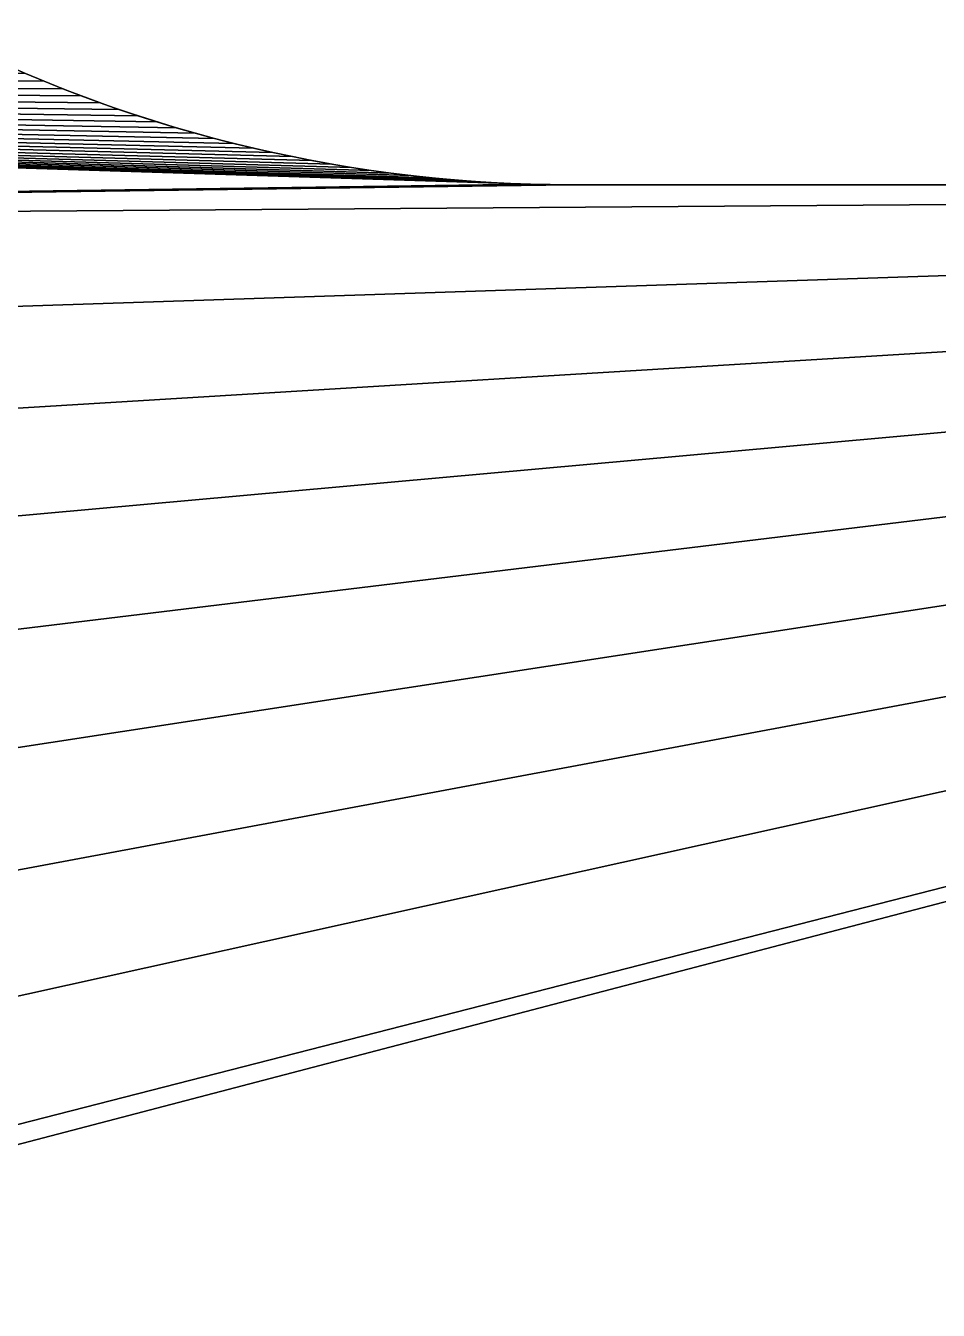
# Model space of a CAD drawing. Header units: millimetres. Extents: x 2854 to 3045, y 1707 to 1839.
# Drawn here: x 3039.053 to 3040.226, y 1750.314 to 1751.964 of the extents above; entities that cross this region are included whole.
import ezdxf

# ---------------------------------------------------------------- set-up
doc = ezdxf.new("R2010")
doc.units = ezdxf.units.MM

# ---------------------------------------------------------------- blocks, each defined once
blk = doc.blocks.new('Mastil_1')
for p, q in [((11.1428, -0.3414, 10), (11.1428, -0.3414)), ((11.1329, -0.3651, 10), (11.1329, -0.3651)), ((11.1233, -0.389, 10), (11.1233, -0.389)), ((11.1141, -0.4129, 10), (11.1141, -0.4129)), ((11.1053, -0.437, 10), (11.1053, -0.437)), ((11.0968, -0.4612, 10), (11.0968, -0.4612)), ((11.0886, -0.4856, 10), (11.0886, -0.4856)), ((11.0733, -0.5346, 10), (11.0733, -0.5346)), ((11.0662, -0.5593, 10), (11.0662, -0.5593)), ((11.0595, -0.584, 10), (11.0595, -0.584)), ((11.0531, -0.6089, 10), (11.0531, -0.6089)), ((11.047, -0.6339, 10), (11.047, -0.6339)), ((11.0414, -0.6589, 10), (11.0414, -0.6589)), ((11.0361, -0.684, 10), (11.0361, -0.684)), ((11.0311, -0.7092, 10), (11.0311, -0.7092)), ((11.0265, -0.7345, 10), (11.0265, -0.7345)), ((11.0223, -0.7598, 10), (11.0223, -0.7598)), ((11.0184, -0.7852, 10), (11.0184, -0.7852)), ((11.0149, -0.8106, 10), (11.0149, -0.8106)), ((11.0118, -0.8361, 10), (11.0118, -0.8361)), ((11.009, -0.8616, 10), (11.009, -0.8616)), ((11.0066, -0.8872, 10), (11.0066, -0.8872)), ((11.0046, -0.9128, 10), (11.0046, -0.9128)), ((11.003, -0.9384, 10), (11.003, -0.9384)), ((11.0017, -0.964, 10), (11.0017, -0.964)), ((11.0007, -0.9897, 10), (11.0007, -0.9897)), ((11.0002, -1.0153, 10), (11.0002, -1.0153)), ((11, -1.041, 10), (11, -1.041))]:
    blk.add_line(p, q)
at = {"color": 250, "true_color": 0x1e1e1e}
for p, q in [((11.0808, -0.51, 10), (11.0808, -0.51)), ((11, -5.041, 10), (11, -1.041, 10)), ((11, -5.041), (11, -1.041))]:
    blk.add_line(p, q, dxfattribs=at)
at = {"color": 250, "true_color": 0x1e1e1e, "extrusion": (-3.36142e-12, 4.04637e-14, -1)}
for centre in [(-12.7852, -1.041, -10), (-12.7852, -1.041)]:
    blk.add_arc(centre, 1.7852, 0, 58.5, dxfattribs=at)
at = {"color": 250, "true_color": 0x1e1e1e}
mesh = blk.add_polyface(dxfattribs=at)
corners = [(10.9389, 3.4549, 10), (11.0007, -0.9897, 10), (11.1466, 3.6143, 10), (11.153, -0.3179, 10), (11.3457, 3.7843, 10), (11.1973, -0.2253, 10), (11.2092, -0.2025, 10), (11.2214, -0.1799, 10), (11.2339, -0.1575, 10), (11.2468, -0.1353, 10), (11.26, -0.1133, 10), (11.2735, -0.0914, 10), (11.2873, -0.0698, 10), (11.3014, -0.0484, 10), (11.3158, -0.0271, 10), (11.3306, -0.0061, 10), (11.3456, 0.0147, 10), (11.3609, 0.0353, 10), (11.5355, 3.9645, 10), (11.3766, 0.0557, 10), (11.3925, 0.0758, 10), (11.4087, 0.0957, 10), (11.4252, 0.1154, 10), (11.4419, 0.1348, 10), (11.459, 0.154, 10), (11.4763, 0.173, 10), (11.4939, 0.1917, 10), (11.5118, 0.2101, 10), (11.5299, 0.2283, 10), (11.5483, 0.2462, 10), (11.7157, 4.1543, 10), (11.5669, 0.2639, 10), (11.5858, 0.2813, 10), (11.6049, 0.2984, 10), (11.6243, 0.3152, 10), (11.6439, 0.3318, 10), (11.6638, 0.348, 10), (11.6839, 0.364, 10), (11.7042, 0.3797, 10), (11.7247, 0.3951, 10), (11.8857, 4.3534, 10), (11.7455, 0.4102, 10), (11.7665, 0.425, 10), (11.7877, 0.4395, 10), (11.8091, 0.4537, 10), (11.8307, 0.4676, 10), (11.8523, 0.4813, 10), (12, 0.5718, 10), (12.0451, 4.5611, 10), (12.3571, 0.7906, 10), (12.1934, 4.7768, 10), (12.3301, 5, 10), (12.455, 5.23, 10), (12.7023, 1.0279, 10), (12.5677, 5.4663, 10), (12.6679, 5.7082, 10), (12.7553, 5.9549, 10), (13.0346, 1.2828, 10), (12.8296, 6.2059, 10)]
mesh.append_faces([[corners[k] for k in face] for face in [(0, 1, 2), (2, 3, 4), (4, 17, 18), (18, 29, 30), (30, 39, 40), (40, 47, 48), (48, 49, 50), (50, 49, 51), (51, 49, 52), (52, 53, 54), (54, 53, 55), (55, 53, 56), (56, 57, 58)]], dxfattribs={"vtx0": -1, "vtx1": -1, "color": 250})
mesh.append_faces([[corners[k] for k in face] for face in [(4, 5, 6), (4, 6, 7), (4, 7, 8), (4, 8, 9), (4, 9, 10), (4, 10, 11), (4, 11, 12), (4, 12, 13), (4, 13, 14), (4, 14, 15), (4, 15, 16), (4, 16, 17), (18, 17, 19), (18, 19, 20), (18, 20, 21), (18, 21, 22), (18, 22, 23), (18, 23, 24), (18, 24, 25), (18, 25, 26), (18, 26, 27), (18, 27, 28), (18, 28, 29), (30, 29, 31), (30, 31, 32), (30, 32, 33), (30, 33, 34), (30, 34, 35), (30, 35, 36), (30, 36, 37), (30, 37, 38), (30, 38, 39), (40, 39, 41), (40, 41, 42), (40, 42, 43), (40, 43, 44), (40, 44, 45), (40, 45, 46), (40, 46, 47), (48, 47, 49), (52, 49, 53), (56, 53, 57)]], dxfattribs={"vtx0": -1, "vtx2": -1, "color": 250})
mesh = blk.add_polyface(dxfattribs=at)
corners = [(11.0007, -0.9897), (10.9389, 3.4549), (11.1466, 3.6143), (11.153, -0.3179), (11.3457, 3.7843), (11.1973, -0.2253), (11.2092, -0.2025), (11.2214, -0.1799), (11.2339, -0.1575), (11.2468, -0.1353), (11.26, -0.1133), (11.2735, -0.0914), (11.2873, -0.0698), (11.3014, -0.0484), (11.3158, -0.0271), (11.3306, -0.0061), (11.3456, 0.0147), (11.3609, 0.0353), (11.5355, 3.9645), (11.3766, 0.0557), (11.3925, 0.0758), (11.4087, 0.0957), (11.4252, 0.1154), (11.4419, 0.1348), (11.459, 0.154), (11.4763, 0.173), (11.4939, 0.1917), (11.5118, 0.2101), (11.5299, 0.2283), (11.5483, 0.2462), (11.7157, 4.1543), (11.5669, 0.2639), (11.5858, 0.2813), (11.6049, 0.2984), (11.6243, 0.3152), (11.6439, 0.3318), (11.6638, 0.348), (11.6839, 0.364), (11.7042, 0.3797), (11.7247, 0.3951), (11.8857, 4.3534), (11.7455, 0.4102), (11.7665, 0.425), (11.7877, 0.4395), (11.8091, 0.4537), (11.8307, 0.4676), (11.8523, 0.4813), (12, 0.5718), (12.0451, 4.5611), (12.3571, 0.7906), (12.1934, 4.7768), (12.3301, 5), (12.455, 5.23), (12.7023, 1.0279), (12.5677, 5.4663), (12.6679, 5.7082), (12.7553, 5.9549), (13.0346, 1.2828), (12.8296, 6.2059)]
mesh.append_faces([[corners[k] for k in face] for face in [(5, 4, 6), (6, 4, 7), (7, 4, 8), (8, 4, 9), (9, 4, 10), (10, 4, 11), (11, 4, 12), (12, 4, 13), (13, 4, 14), (14, 4, 15), (15, 4, 16), (16, 4, 17), (17, 18, 19), (19, 18, 20), (20, 18, 21), (21, 18, 22), (22, 18, 23), (23, 18, 24), (24, 18, 25), (25, 18, 26), (26, 18, 27), (27, 18, 28), (28, 18, 29), (29, 30, 31), (31, 30, 32), (32, 30, 33), (33, 30, 34), (34, 30, 35), (35, 30, 36), (36, 30, 37), (37, 30, 38), (38, 30, 39), (39, 40, 41), (41, 40, 42), (42, 40, 43), (43, 40, 44), (44, 40, 45), (45, 40, 46), (46, 40, 47), (47, 48, 49), (49, 52, 53), (53, 56, 57)]], dxfattribs={"vtx0": -1, "vtx1": -1, "color": 250})
mesh.append_faces([[corners[k] for k in face] for face in [(0, 1, 2), (3, 2, 4), (17, 4, 18), (29, 18, 30), (39, 30, 40), (47, 40, 48), (49, 48, 50), (49, 50, 51), (49, 51, 52), (53, 52, 54), (53, 54, 55), (53, 55, 56), (57, 56, 58)]], dxfattribs={"vtx0": -1, "vtx2": -1, "color": 250})
mesh = blk.add_polyface(dxfattribs=at)
corners = [(7, -5.041, 10), (5, -1.041, 10), (5, -5.041, 10), (5.0611, 3.4549, 10), (5.2768, 3.3066, 10), (5.5, 3.1699, 10), (5.73, 3.045, 10), (5.9663, 2.9323, 10), (6.2082, 2.8321, 10), (6.4549, 2.7447, 10), (6.7059, 2.6704, 10), (6.9604, 2.6093, 10), (7, 2.6019, 10), (11, -5.041, 10), (9, 2.6019, 10), (9, -5.041, 10), (9.0396, 2.6093, 10), (9.2941, 2.6704, 10), (9.5451, 2.7447, 10), (9.7918, 2.8321, 10), (10.0337, 2.9323, 10), (10.27, 3.045, 10), (10.5, 3.1699, 10), (10.7232, 3.3066, 10), (10.9389, 3.4549, 10), (11, -1.041, 10), (11.0002, -1.0153, 10), (11.0007, -0.9897, 10), (11.1466, 3.6143, 10), (11.0017, -0.964, 10), (11.003, -0.9384, 10), (11.0046, -0.9128, 10), (11.0066, -0.8872, 10), (11.009, -0.8616, 10), (11.0118, -0.8361, 10), (11.0149, -0.8106, 10), (11.0184, -0.7852, 10), (11.0223, -0.7598, 10), (11.0265, -0.7345, 10), (11.0311, -0.7092, 10), (11.0361, -0.684, 10), (11.0414, -0.6589, 10), (11.047, -0.6339, 10), (11.0531, -0.6089, 10), (11.0595, -0.584, 10), (11.0662, -0.5593, 10), (11.0733, -0.5346, 10), (11.0808, -0.51, 10), (11.0886, -0.4856, 10), (11.0968, -0.4612, 10), (11.1053, -0.437, 10), (11.1141, -0.4129, 10), (11.1233, -0.389, 10), (11.1329, -0.3651, 10), (11.1428, -0.3414, 10), (11.153, -0.3179, 10), (11.3457, 3.7843, 10), (11.1636, -0.2945, 10), (11.1745, -0.2713, 10), (11.1857, -0.2482, 10), (11.1973, -0.2253, 10)]
mesh.append_faces([[corners[k] for k in face] for face in [(0, 1, 2), (11, 0, 12), (13, 14, 15)]], dxfattribs={"vtx0": -1, "color": 250})
mesh.append_faces([[corners[k] for k in face] for face in [(3, 0, 4), (4, 0, 5), (5, 0, 6), (6, 0, 7), (7, 0, 8), (8, 0, 9), (9, 0, 10), (10, 0, 11), (14, 13, 16), (16, 13, 17), (17, 13, 18), (18, 13, 19), (19, 13, 20), (20, 13, 21), (21, 13, 22), (22, 13, 23), (23, 13, 24)]], dxfattribs={"vtx0": -1, "vtx1": -1, "color": 250})
mesh.append_faces([[corners[k] for k in face] for face in [(1, 0, 3)]], dxfattribs={"vtx0": -1, "vtx1": -1, "vtx2": -1, "color": 250})
mesh.append_faces([[corners[k] for k in face] for face in [(24, 13, 25), (24, 25, 26), (24, 26, 27), (28, 27, 29), (28, 29, 30), (28, 30, 31), (28, 31, 32), (28, 32, 33), (28, 33, 34), (28, 34, 35), (28, 35, 36), (28, 36, 37), (28, 37, 38), (28, 38, 39), (28, 39, 40), (28, 40, 41), (28, 41, 42), (28, 42, 43), (28, 43, 44), (28, 44, 45), (28, 45, 46), (28, 46, 47), (28, 47, 48), (28, 48, 49), (28, 49, 50), (28, 50, 51), (28, 51, 52), (28, 52, 53), (28, 53, 54), (28, 54, 55), (56, 55, 57), (56, 57, 58), (56, 58, 59), (56, 59, 60)]], dxfattribs={"vtx0": -1, "vtx2": -1, "color": 250})
mesh = blk.add_polyface(dxfattribs=at)
corners = [(10.9389, 3.4549), (11.0002, -1.0153), (11, -1.041), (11.0007, -0.9897), (11.1466, 3.6143), (11.0017, -0.964), (11.003, -0.9384), (11.0046, -0.9128), (11.0066, -0.8872), (11.009, -0.8616), (11.0118, -0.8361), (11.0149, -0.8106), (11.0184, -0.7852), (11.0223, -0.7598), (11.0265, -0.7345), (11.0311, -0.7092), (11.0361, -0.684), (11.0414, -0.6589), (11.047, -0.6339), (11.0531, -0.6089), (11.0595, -0.584), (11.0662, -0.5593), (11.0733, -0.5346), (11.0808, -0.51), (11.0886, -0.4856), (11.0968, -0.4612), (11.1053, -0.437), (11.1141, -0.4129), (11.1233, -0.389), (11.1329, -0.3651), (11.1428, -0.3414), (11.153, -0.3179), (11.3457, 3.7843), (11.1636, -0.2945), (11.1745, -0.2713), (11.1857, -0.2482), (11.1973, -0.2253), (9, 2.6019), (11, -5.041), (9, -5.041), (9.0396, 2.6093), (9.2941, 2.6704), (9.5451, 2.7447), (9.7918, 2.8321), (10.0337, 2.9323), (10.27, 3.045), (10.5, 3.1699), (10.7232, 3.3066), (5, -1.041), (7, -5.041), (5, -5.041), (5.0611, 3.4549), (5.2768, 3.3066), (5.5, 3.1699), (5.73, 3.045), (5.9663, 2.9323), (6.2082, 2.8321), (6.4549, 2.7447), (6.7059, 2.6704), (6.9604, 2.6093), (7, 2.6019)]
mesh.append_faces([[corners[k] for k in face] for face in [(37, 38, 39), (48, 49, 50), (49, 59, 60)]], dxfattribs={"vtx0": -1, "color": 250})
mesh.append_faces([[corners[k] for k in face] for face in [(1, 0, 3), (3, 4, 5), (5, 4, 6), (6, 4, 7), (7, 4, 8), (8, 4, 9), (9, 4, 10), (10, 4, 11), (11, 4, 12), (12, 4, 13), (13, 4, 14), (14, 4, 15), (15, 4, 16), (16, 4, 17), (17, 4, 18), (18, 4, 19), (19, 4, 20), (20, 4, 21), (21, 4, 22), (22, 4, 23), (23, 4, 24), (24, 4, 25), (25, 4, 26), (26, 4, 27), (27, 4, 28), (28, 4, 29), (29, 4, 30), (30, 4, 31), (31, 32, 33), (33, 32, 34), (34, 32, 35), (35, 32, 36), (38, 0, 2)]], dxfattribs={"vtx0": -1, "vtx1": -1, "color": 250})
mesh.append_faces([[corners[k] for k in face] for face in [(49, 48, 51)]], dxfattribs={"vtx0": -1, "vtx1": -1, "vtx2": -1, "color": 250})
mesh.append_faces([[corners[k] for k in face] for face in [(0, 1, 2), (38, 37, 40), (38, 40, 41), (38, 41, 42), (38, 42, 43), (38, 43, 44), (38, 44, 45), (38, 45, 46), (38, 46, 47), (38, 47, 0), (49, 51, 52), (49, 52, 53), (49, 53, 54), (49, 54, 55), (49, 55, 56), (49, 56, 57), (49, 57, 58), (49, 58, 59)]], dxfattribs={"vtx0": -1, "vtx2": -1, "color": 250})
mesh = blk.add_polyface(dxfattribs=at)
corners = [(11.1428, -0.3414), (11.153, -0.3179, 10), (11.1428, -0.3414, 10), (11.153, -0.3179)]
mesh.append_faces([[corners[k] for k in face] for face in [(0, 1, 2), (1, 0, 3)]], dxfattribs={"vtx0": -1, "color": 250})
mesh = blk.add_polyface(dxfattribs=at)
corners = [(11.1329, -0.3651), (11.1428, -0.3414, 10), (11.1329, -0.3651, 10), (11.1428, -0.3414)]
mesh.append_faces([[corners[k] for k in face] for face in [(0, 1, 2), (1, 0, 3)]], dxfattribs={"vtx0": -1, "color": 250})
mesh = blk.add_polyface(dxfattribs=at)
corners = [(11.1233, -0.389), (11.1329, -0.3651, 10), (11.1233, -0.389, 10), (11.1329, -0.3651)]
mesh.append_faces([[corners[k] for k in face] for face in [(0, 1, 2), (1, 0, 3)]], dxfattribs={"vtx0": -1, "color": 250})
mesh = blk.add_polyface(dxfattribs=at)
corners = [(11.1141, -0.4129), (11.1233, -0.389, 10), (11.1141, -0.4129, 10), (11.1233, -0.389)]
mesh.append_faces([[corners[k] for k in face] for face in [(0, 1, 2), (1, 0, 3)]], dxfattribs={"vtx0": -1, "color": 250})
mesh = blk.add_polyface(dxfattribs=at)
corners = [(11.1053, -0.437), (11.1141, -0.4129, 10), (11.1053, -0.437, 10), (11.1141, -0.4129)]
mesh.append_faces([[corners[k] for k in face] for face in [(0, 1, 2), (1, 0, 3)]], dxfattribs={"vtx0": -1, "color": 250})
mesh = blk.add_polyface(dxfattribs=at)
corners = [(11.0968, -0.4612), (11.1053, -0.437, 10), (11.0968, -0.4612, 10), (11.1053, -0.437)]
mesh.append_faces([[corners[k] for k in face] for face in [(0, 1, 2), (1, 0, 3)]], dxfattribs={"vtx0": -1, "color": 250})
mesh = blk.add_polyface(dxfattribs=at)
corners = [(11.0886, -0.4856), (11.0968, -0.4612, 10), (11.0886, -0.4856, 10), (11.0968, -0.4612)]
mesh.append_faces([[corners[k] for k in face] for face in [(0, 1, 2), (1, 0, 3)]], dxfattribs={"vtx0": -1, "color": 250})
mesh = blk.add_polyface(dxfattribs=at)
corners = [(11.0808, -0.51), (11.0886, -0.4856, 10), (11.0808, -0.51, 10), (11.0886, -0.4856)]
mesh.append_faces([[corners[k] for k in face] for face in [(0, 1, 2), (1, 0, 3)]], dxfattribs={"vtx0": -1, "color": 250})
mesh = blk.add_polyface(dxfattribs=at)
corners = [(11.0733, -0.5346), (11.0808, -0.51, 10), (11.0733, -0.5346, 10), (11.0808, -0.51)]
mesh.append_faces([[corners[k] for k in face] for face in [(0, 1, 2), (1, 0, 3)]], dxfattribs={"vtx0": -1, "color": 250})
mesh = blk.add_polyface(dxfattribs=at)
corners = [(11.0662, -0.5593), (11.0733, -0.5346, 10), (11.0662, -0.5593, 10), (11.0733, -0.5346)]
mesh.append_faces([[corners[k] for k in face] for face in [(0, 1, 2), (1, 0, 3)]], dxfattribs={"vtx0": -1, "color": 250})
mesh = blk.add_polyface(dxfattribs=at)
corners = [(11.0595, -0.584), (11.0662, -0.5593, 10), (11.0595, -0.584, 10), (11.0662, -0.5593)]
mesh.append_faces([[corners[k] for k in face] for face in [(0, 1, 2), (1, 0, 3)]], dxfattribs={"vtx0": -1, "color": 250})
mesh = blk.add_polyface(dxfattribs=at)
corners = [(11.0531, -0.6089), (11.0595, -0.584, 10), (11.0531, -0.6089, 10), (11.0595, -0.584)]
mesh.append_faces([[corners[k] for k in face] for face in [(0, 1, 2), (1, 0, 3)]], dxfattribs={"vtx0": -1, "color": 250})
mesh = blk.add_polyface(dxfattribs=at)
corners = [(11.047, -0.6339), (11.0531, -0.6089, 10), (11.047, -0.6339, 10), (11.0531, -0.6089)]
mesh.append_faces([[corners[k] for k in face] for face in [(0, 1, 2), (1, 0, 3)]], dxfattribs={"vtx0": -1, "color": 250})
mesh = blk.add_polyface(dxfattribs=at)
corners = [(11.0414, -0.6589), (11.047, -0.6339, 10), (11.0414, -0.6589, 10), (11.047, -0.6339)]
mesh.append_faces([[corners[k] for k in face] for face in [(0, 1, 2), (1, 0, 3)]], dxfattribs={"vtx0": -1, "color": 250})
mesh = blk.add_polyface(dxfattribs=at)
corners = [(11.0361, -0.684), (11.0414, -0.6589, 10), (11.0361, -0.684, 10), (11.0414, -0.6589)]
mesh.append_faces([[corners[k] for k in face] for face in [(0, 1, 2), (1, 0, 3)]], dxfattribs={"vtx0": -1, "color": 250})
mesh = blk.add_polyface(dxfattribs=at)
corners = [(11.0311, -0.7092), (11.0361, -0.684, 10), (11.0311, -0.7092, 10), (11.0361, -0.684)]
mesh.append_faces([[corners[k] for k in face] for face in [(0, 1, 2), (1, 0, 3)]], dxfattribs={"vtx0": -1, "color": 250})
mesh = blk.add_polyface(dxfattribs=at)
corners = [(11.0265, -0.7345), (11.0311, -0.7092, 10), (11.0265, -0.7345, 10), (11.0311, -0.7092)]
mesh.append_faces([[corners[k] for k in face] for face in [(0, 1, 2), (1, 0, 3)]], dxfattribs={"vtx0": -1, "color": 250})
mesh = blk.add_polyface(dxfattribs=at)
corners = [(11.0223, -0.7598), (11.0265, -0.7345, 10), (11.0223, -0.7598, 10), (11.0265, -0.7345)]
mesh.append_faces([[corners[k] for k in face] for face in [(0, 1, 2), (1, 0, 3)]], dxfattribs={"vtx0": -1, "color": 250})
mesh = blk.add_polyface(dxfattribs=at)
corners = [(11.0184, -0.7852), (11.0223, -0.7598, 10), (11.0184, -0.7852, 10), (11.0223, -0.7598)]
mesh.append_faces([[corners[k] for k in face] for face in [(0, 1, 2), (1, 0, 3)]], dxfattribs={"vtx0": -1, "color": 250})
mesh = blk.add_polyface(dxfattribs=at)
corners = [(11.0149, -0.8106), (11.0184, -0.7852, 10), (11.0149, -0.8106, 10), (11.0184, -0.7852)]
mesh.append_faces([[corners[k] for k in face] for face in [(0, 1, 2), (1, 0, 3)]], dxfattribs={"vtx0": -1, "color": 250})
mesh = blk.add_polyface(dxfattribs=at)
corners = [(11.0118, -0.8361), (11.0149, -0.8106, 10), (11.0118, -0.8361, 10), (11.0149, -0.8106)]
mesh.append_faces([[corners[k] for k in face] for face in [(0, 1, 2), (1, 0, 3)]], dxfattribs={"vtx0": -1, "color": 250})
mesh = blk.add_polyface(dxfattribs=at)
corners = [(11.009, -0.8616), (11.0118, -0.8361, 10), (11.009, -0.8616, 10), (11.0118, -0.8361)]
mesh.append_faces([[corners[k] for k in face] for face in [(0, 1, 2), (1, 0, 3)]], dxfattribs={"vtx0": -1, "color": 250})
mesh = blk.add_polyface(dxfattribs=at)
corners = [(11.0066, -0.8872), (11.009, -0.8616, 10), (11.0066, -0.8872, 10), (11.009, -0.8616)]
mesh.append_faces([[corners[k] for k in face] for face in [(0, 1, 2), (1, 0, 3)]], dxfattribs={"vtx0": -1, "color": 250})
mesh = blk.add_polyface(dxfattribs=at)
corners = [(11.0046, -0.9128), (11.0066, -0.8872, 10), (11.0046, -0.9128, 10), (11.0066, -0.8872)]
mesh.append_faces([[corners[k] for k in face] for face in [(0, 1, 2), (1, 0, 3)]], dxfattribs={"vtx0": -1, "color": 250})
mesh = blk.add_polyface(dxfattribs=at)
corners = [(11.003, -0.9384), (11.0046, -0.9128, 10), (11.003, -0.9384, 10), (11.0046, -0.9128)]
mesh.append_faces([[corners[k] for k in face] for face in [(0, 1, 2), (1, 0, 3)]], dxfattribs={"vtx0": -1, "color": 250})
mesh = blk.add_polyface(dxfattribs=at)
corners = [(11.0017, -0.964), (11.003, -0.9384, 10), (11.0017, -0.964, 10), (11.003, -0.9384)]
mesh.append_faces([[corners[k] for k in face] for face in [(0, 1, 2), (1, 0, 3)]], dxfattribs={"vtx0": -1, "color": 250})
mesh = blk.add_polyface(dxfattribs=at)
corners = [(11.0007, -0.9897), (11.0017, -0.964, 10), (11.0007, -0.9897, 10), (11.0017, -0.964)]
mesh.append_faces([[corners[k] for k in face] for face in [(0, 1, 2), (1, 0, 3)]], dxfattribs={"vtx0": -1, "color": 250})
mesh = blk.add_polyface(dxfattribs=at)
corners = [(11.0002, -1.0153), (11.0007, -0.9897, 10), (11.0002, -1.0153, 10), (11.0007, -0.9897)]
mesh.append_faces([[corners[k] for k in face] for face in [(0, 1, 2), (1, 0, 3)]], dxfattribs={"vtx0": -1, "color": 250})
mesh = blk.add_polyface(dxfattribs=at)
corners = [(11, -1.041), (11.0002, -1.0153, 10), (11, -1.041, 10), (11.0002, -1.0153)]
mesh.append_faces([[corners[k] for k in face] for face in [(0, 1, 2), (1, 0, 3)]], dxfattribs={"vtx0": -1, "color": 250})
mesh = blk.add_polyface(dxfattribs=at)
corners = [(11, -5.041), (11, -4.2893, 4.9346), (11, -4.291, 5), (11, -4.2842, 4.8693), (11, -4.2756, 4.8045), (11, -4.2637, 4.7401), (11, -4.2484, 4.6765), (11, -4.2298, 4.6137), (11, -4.208, 4.552), (11, -4.1829, 4.4916), (11, -4.1548, 4.4325), (11, -4.1235, 4.375), (11, -4.0893, 4.3192), (11, -4.0523, 4.2653), (11, -1.041), (11, -4.0124, 4.2133), (11, -3.9699, 4.1636), (11, -3.9249, 4.1161), (11, -3.8774, 4.0711), (11, -3.8277, 4.0286), (11, -3.7757, 3.9887), (11, -3.7218, 3.9517), (11, -3.666, 3.9175), (11, -3.6085, 3.8862), (11, -3.5494, 3.8581), (11, -3.489, 3.833), (11, -3.4273, 3.8112), (11, -3.3645, 3.7926), (11, -3.3009, 3.7773), (11, -3.2365, 3.7654), (11, -3.1717, 3.7568), (11, -3.1064, 3.7517), (11, -3.041, 3.75), (11, -2.9756, 3.7517), (11, -2.9103, 3.7568), (11, -2.8455, 3.7654), (11, -2.7811, 3.7773), (11, -2.7175, 3.7926), (11, -2.6547, 3.8112), (11, -2.593, 3.833), (11, -2.5326, 3.8581), (11, -2.4735, 3.8862), (11, -2.416, 3.9175), (11, -2.3602, 3.9517), (11, -2.3063, 3.9887), (11, -2.2544, 4.0286), (11, -2.2046, 4.0711), (11, -2.1571, 4.1161), (11, -2.1121, 4.1636), (11, -2.0696, 4.2133), (11, -2.0297, 4.2653), (11, -1.9927, 4.3192), (11, -1.9585, 4.375), (11, -1.9272, 4.4325), (11, -1.8991, 4.4916), (11, -1.874, 4.552), (11, -1.8522, 4.6137), (11, -1.8336, 4.6765), (11, -1.8183, 4.7401), (11, -1.8064, 4.8045), (11, -1.7979, 4.8693), (11, -1.7927, 4.9346), (11, -1.791, 5), (11, -1.041, 10), (11, -5.041, 10), (11, -4.0523, 5.7347), (11, -4.0893, 5.6808), (11, -4.1235, 5.625), (11, -4.1548, 5.5675), (11, -4.1829, 5.5084), (11, -4.208, 5.448), (11, -4.2298, 5.3863), (11, -4.2484, 5.3235), (11, -4.2637, 5.2599), (11, -4.2756, 5.1955), (11, -4.2842, 5.1307), (11, -4.2893, 5.0654), (11, -4.0124, 5.7867), (11, -3.9699, 5.8364), (11, -3.9249, 5.8839), (11, -3.8774, 5.9289), (11, -3.8277, 5.9714), (11, -3.7757, 6.0113), (11, -3.7218, 6.0483), (11, -3.666, 6.0825), (11, -3.6085, 6.1138), (11, -3.5494, 6.1419), (11, -3.489, 6.167), (11, -3.4273, 6.1888), (11, -3.3645, 6.2074), (11, -3.3009, 6.2227), (11, -3.2365, 6.2346), (11, -3.1717, 6.2432), (11, -3.1064, 6.2483), (11, -3.041, 6.25), (11, -2.9756, 6.2483), (11, -2.9103, 6.2432), (11, -2.8455, 6.2346), (11, -2.7811, 6.2227), (11, -2.7175, 6.2074), (11, -2.6547, 6.1888), (11, -2.593, 6.167), (11, -2.5326, 6.1419), (11, -2.4735, 6.1138), (11, -2.416, 6.0825), (11, -2.3602, 6.0483), (11, -2.3063, 6.0113), (11, -2.2544, 5.9714), (11, -2.2046, 5.9289), (11, -2.1571, 5.8839), (11, -2.1121, 5.8364), (11, -2.0696, 5.7867), (11, -2.0297, 5.7347), (11, -1.9927, 5.6808), (11, -1.9585, 5.625), (11, -1.9272, 5.5675), (11, -1.8991, 5.5084), (11, -1.874, 5.448), (11, -1.8522, 5.3863), (11, -1.8336, 5.3235), (11, -1.8183, 5.2599), (11, -1.8064, 5.1955), (11, -1.7979, 5.1307), (11, -1.7927, 5.0654)]
mesh.append_faces([[corners[k] for k in face] for face in [(1, 0, 3), (3, 0, 4), (4, 0, 5), (5, 0, 6), (6, 0, 7), (7, 0, 8), (8, 0, 9), (9, 0, 10), (10, 0, 11), (11, 0, 12), (12, 0, 13), (13, 14, 15), (15, 14, 16), (16, 14, 17), (17, 14, 18), (18, 14, 19), (19, 14, 20), (20, 14, 21), (21, 14, 22), (22, 14, 23), (23, 14, 24), (24, 14, 25), (25, 14, 26), (26, 14, 27), (27, 14, 28), (28, 14, 29), (29, 14, 30), (30, 14, 31), (31, 14, 32), (32, 14, 33), (33, 14, 34), (34, 14, 35), (35, 14, 36), (36, 14, 37), (37, 14, 38), (38, 14, 39), (39, 14, 40), (40, 14, 41), (41, 14, 42), (42, 14, 43), (43, 14, 44), (44, 14, 45), (45, 14, 46), (46, 14, 47), (47, 14, 48), (48, 14, 49), (49, 14, 50), (50, 14, 51), (51, 14, 52), (52, 14, 53), (53, 14, 54), (54, 14, 55), (55, 14, 56), (56, 14, 57), (57, 14, 58), (58, 14, 59), (59, 14, 60), (60, 14, 61), (61, 14, 62), (64, 65, 63), (65, 64, 66), (66, 64, 67), (67, 64, 68), (68, 64, 69), (69, 64, 70), (70, 64, 71), (71, 64, 72), (72, 64, 73), (73, 64, 74), (74, 0, 75), (75, 0, 76), (76, 0, 2)]], dxfattribs={"vtx0": -1, "vtx1": -1, "color": 250})
mesh.append_faces([[corners[k] for k in face] for face in [(0, 1, 2), (13, 0, 14), (62, 14, 63), (74, 64, 0), (63, 65, 77), (63, 77, 78), (63, 78, 79), (63, 79, 80), (63, 80, 81), (63, 81, 82), (63, 82, 83), (63, 83, 84), (63, 84, 85), (63, 85, 86), (63, 86, 87), (63, 87, 88), (63, 88, 89), (63, 89, 90), (63, 90, 91), (63, 91, 92), (63, 92, 93), (63, 93, 94), (63, 94, 95), (63, 95, 96), (63, 96, 97), (63, 97, 98), (63, 98, 99), (63, 99, 100), (63, 100, 101), (63, 101, 102), (63, 102, 103), (63, 103, 104), (63, 104, 105), (63, 105, 106), (63, 106, 107), (63, 107, 108), (63, 108, 109), (63, 109, 110), (63, 110, 111), (63, 111, 112), (63, 112, 113), (63, 113, 114), (63, 114, 115), (63, 115, 116), (63, 116, 117), (63, 117, 118), (63, 118, 119), (63, 119, 120), (63, 120, 121), (63, 121, 122), (63, 122, 123), (63, 123, 62)]], dxfattribs={"vtx0": -1, "vtx2": -1, "color": 250})

msp = doc.modelspace()

# ---------------------------------------------------------------- block references
at = {"color": 40, "true_color": 0xf8d731, "rotation": 89.99999999999919}
msp.add_blockref('Mastil_1', (3038.7119, 1740.7598, 0.0001), dxfattribs=at)

doc.saveas('drawing.dxf')
